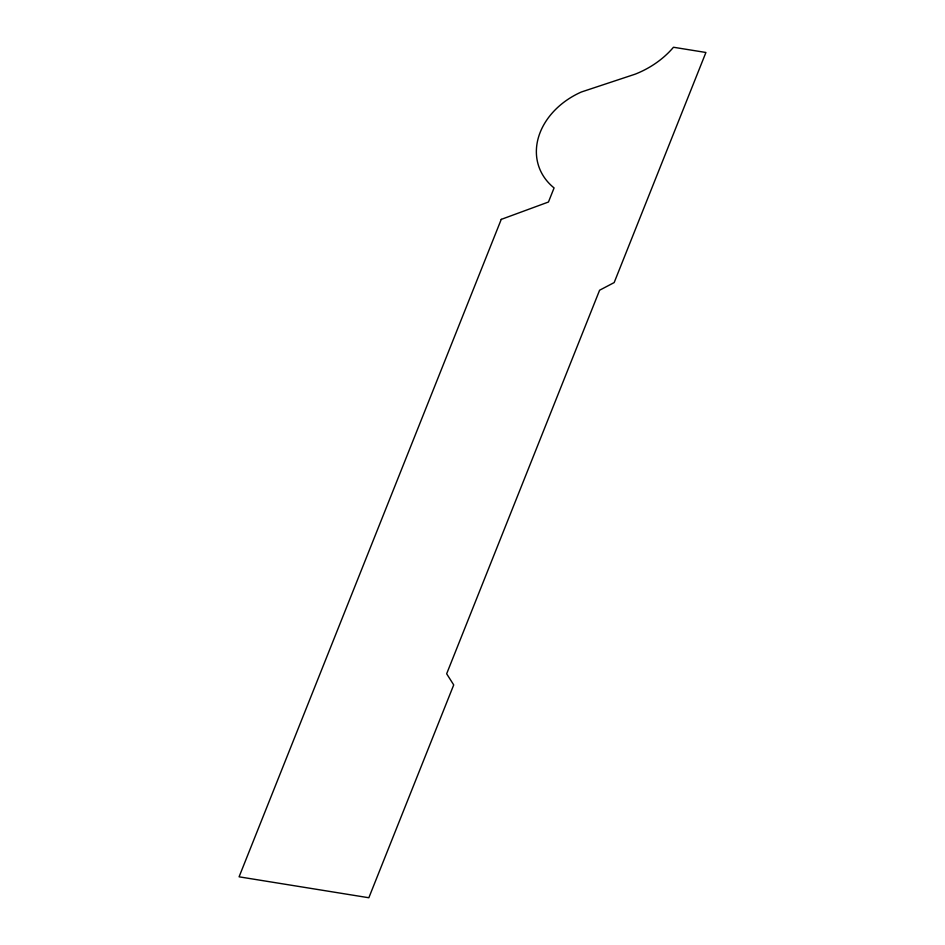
<?xml version="1.0" encoding="UTF-8"?>
<svg xmlns="http://www.w3.org/2000/svg" width="945" height="945" viewBox="0 0 945 945"><rect width="100%" height="100%" fill="white"/><g stroke="black" fill="none" stroke-linecap="round" stroke-linejoin="round"><path stroke-width="1.42" d="M501.252 219.382L239.085 876.818L368.845 897.75L453.718 684.912L446.654 673.785L599.602 290.221L614.167 282.579L705.915 52.483L673.478 47.25A81.66 64.52 -19.7 0 1 635.134 74.182L581.376 91.996A71.714 56.665 -19.7 0 0 554.077 187.925L548.454 202.017L501.252 219.382"/></g></svg>
